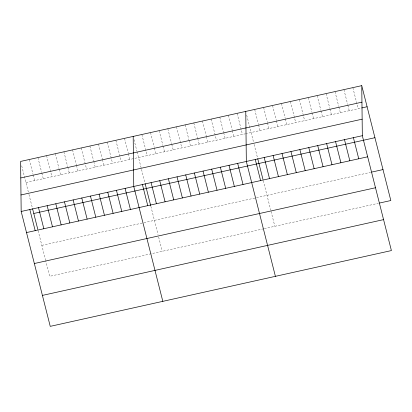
<?xml version="1.0" encoding="UTF-8"?>
<svg xmlns="http://www.w3.org/2000/svg" width="412" height="412" viewBox="0 0 412 412"><rect width="100%" height="100%" fill="white"/><g stroke="black" fill="none" stroke-linecap="round" stroke-linejoin="round"><path stroke-width="0.31" stroke-dasharray="2.06 1.54" d="M25.941 182.531L244.919 133.895M245.537 133.756L361.149 108.073M41.839 245.361L143.288 222.83M143.906 222.691L255.867 197.822M256.485 197.683L370.506 172.36M263.701 228.768L49.672 276.308L45.753 260.837M264.319 228.629L378.334 203.301M352.837 87.627L358.177 108.737M343.912 89.61L347.682 104.509M347.841 105.132L349.252 110.72M334.992 91.593L338.762 106.492M338.916 107.115L340.333 112.697M326.067 93.575L329.837 108.474M329.997 109.092L331.408 114.68M317.147 95.558L320.917 110.457M321.072 111.075L322.488 116.663M308.222 97.536L311.992 112.44M312.152 113.058L313.563 118.646M299.297 99.519L304.643 120.628M290.378 101.501L295.718 122.611M281.453 103.484L285.222 118.383M285.382 119.006L286.793 124.589M272.533 105.467L276.303 120.366M276.457 120.984L277.873 126.572M263.608 107.45L267.378 122.349M267.537 122.967L268.948 128.554M254.688 109.427L258.458 124.331M258.612 124.949L260.029 130.537M246.706 115.139L253.514 142.042M254.116 144.421L257.582 158.11M263.278 180.631L270.766 210.228M271.07 211.418L274.835 226.296M237.106 113.336L242.447 134.441M228.444 115.257L232.213 130.156M232.373 130.779L233.784 136.367M219.781 117.183L223.556 132.082M223.711 132.7L225.127 138.288M211.124 119.104L216.465 140.214M202.462 121.03L206.232 135.929M206.391 136.552L207.803 142.135M193.805 122.951L197.575 137.85M197.729 138.473L199.145 144.061M185.143 124.877L188.912 139.776M189.072 140.399L190.483 145.982M176.485 126.798L181.826 147.908M167.823 128.724L171.593 143.623M171.747 144.246L173.164 149.829M159.161 130.645L162.931 145.549M163.09 146.167L164.501 151.755M150.504 132.571L154.273 147.47M154.428 148.093L155.844 153.681M141.841 134.497L147.182 155.602M133.967 139.524L136.954 151.317M137.108 151.94L144.998 183.113M150.854 206.252L158.033 234.639M158.635 237.018L162.251 251.299M124.522 138.344L128.292 153.243M128.451 153.861L129.862 159.449M115.86 140.265L121.205 161.375M107.202 142.192L112.543 163.296M98.54 144.112L102.31 159.011M102.47 159.635L103.881 165.222M89.883 146.039L93.653 160.938M93.807 161.555L95.224 167.143M81.221 147.96L86.561 169.069M72.564 149.886L76.333 164.785M76.488 165.403L77.904 170.99M63.901 151.807L67.671 166.706M67.825 167.329L69.242 172.916M55.239 153.733L59.009 168.632M59.168 169.25L60.579 174.837M46.582 155.654L51.922 176.763M37.919 157.58L41.689 172.479M41.849 173.097L43.26 178.684M29.262 159.501L33.032 174.4M33.187 175.023L34.603 180.611M21.702 165.773L28.351 192.054M28.953 194.433L32.414 208.122M38.115 230.648L45.603 260.24"/><path stroke-width="0.62" d="M361.757 85.645L20.6 161.427L21.172 211.469L50.243 326.356L391.4 250.573L362.328 135.692L361.757 85.645L390.828 200.531L379.524 203.039M20.791 177.943L361.947 102.161M361.746 107.944L367.097 106.754M20.981 194.958L362.143 119.176M21.172 211.469L362.328 135.692M33.774 213.478L374.93 137.701M26.512 232.579L367.669 156.797M371.696 172.092L382.995 169.584M34.345 263.526L375.502 187.743M42.41 295.409L383.572 219.627M353.408 137.675L358.749 158.78M344.483 139.658L349.824 160.762M335.564 141.635L340.904 162.745M326.639 143.618L331.979 164.728M317.719 145.601L323.059 166.711M308.794 147.584L314.135 168.688M299.874 149.566L305.215 170.671M290.949 151.549L296.29 172.654M282.029 153.527L287.37 174.637M273.104 155.509L278.445 176.619M264.18 157.492L269.525 178.602M257.732 158.702L262.969 179.405M255.26 159.475L260.6 180.58M275.407 276.339L246.335 161.458L245.763 111.41M237.678 163.379L243.018 184.488M229.015 165.305L234.356 186.409M220.358 167.226L225.699 188.335M211.696 169.152L217.036 190.256M203.034 171.073L208.379 192.183M194.376 172.999L199.717 194.103M185.714 174.92L191.055 196.03M177.057 176.846L182.398 197.951M168.395 178.767L173.735 199.877M159.738 180.693L165.078 201.803M151.075 182.619L156.416 203.724M145.148 183.711L150.699 205.639M142.413 184.54L147.754 205.65M162.822 301.347L133.756 186.466L133.184 136.418M125.094 188.387L130.434 209.497M116.436 190.313L121.777 211.418M107.774 192.234L113.115 213.344M99.112 194.16L104.452 215.265M90.455 196.081L95.795 217.191M81.792 198.007L87.133 219.112M73.135 199.928L78.476 221.038M64.473 201.854L69.813 222.959M55.811 203.775L61.156 224.885M47.153 205.701L52.494 226.806M38.491 207.622L43.832 228.732M32.569 208.719L37.806 229.422M29.834 209.548L35.175 230.653"/></g></svg>
